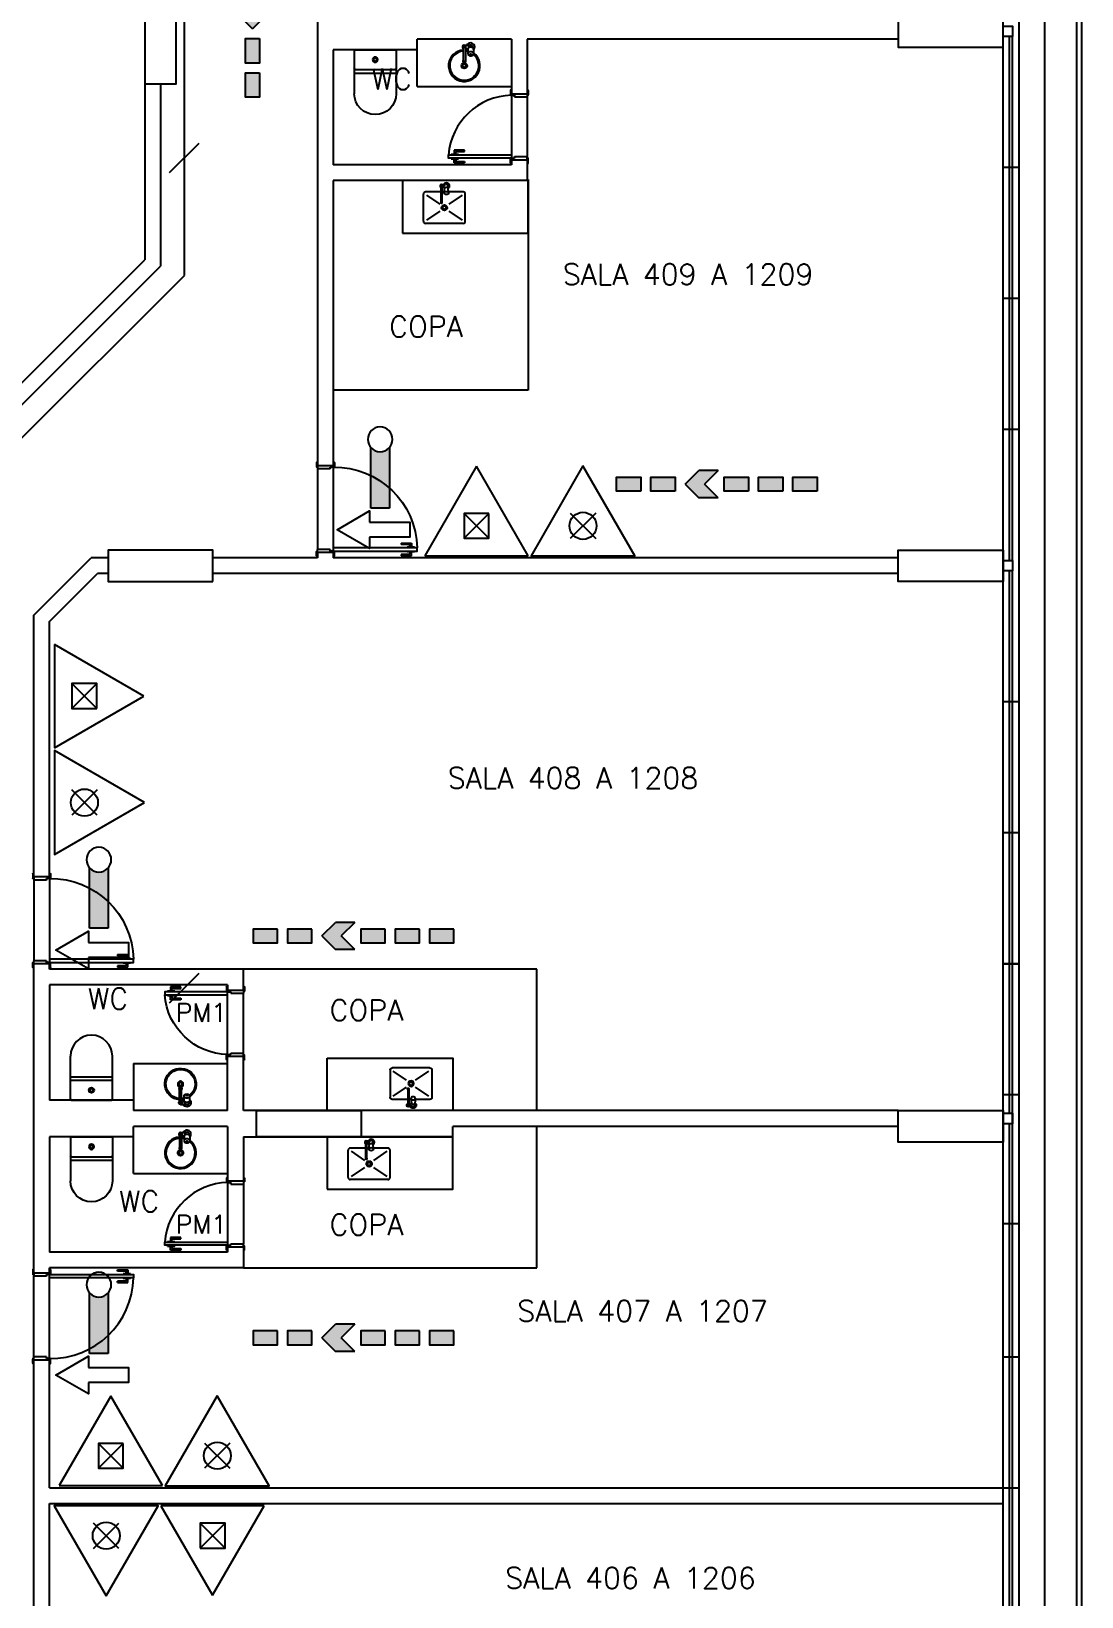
# Model space of a CAD drawing. Extents: x 544 to 914, y -40 to 56.
# Drawn here: x 703.94 to 713.97, y 1.29 to 16.23 of the extents above; entities that cross this region are included whole.
import ezdxf

# ---------------------------------------------------------------- set-up
doc = ezdxf.new("R2010")
doc.units = 0
doc.header["$LTSCALE"] = 0.5
doc.header["$MEASUREMENT"] = 0
for name, color, linetype in [('A-01', 1, 'CONTINUOUS'), ('A-02', 2, 'CONTINUOUS'), ('A-03', 3, 'CONTINUOUS'), ('A-05', 5, 'CONTINUOUS'), ('A-07', 7, 'CONTINUOUS'), ('ARQ_BLK_ESQUADR', 1, 'CONTINUOUS'), ('BOMBEIRO', 220, 'CONTINUOUS'), ('COTASMKT', 170, 'CONTINUOUS'), ('COZINHA', 2, 'CONTINUOUS'), ('Especificações', 2, 'CONTINUOUS'), ('JANELA', 1, 'CONTINUOUS'), ('PORTA', 2, 'CONTINUOUS'), ('SAN', 2, 'CONTINUOUS'), ('SPK', 14, 'CONTINUOUS'), ('TUBO', 240, 'CONTINUOUS'), ('Título', 3, 'CONTINUOUS')]:
    doc.layers.add(name, color=color, linetype=linetype)
doc.styles.add('T20', font='simplex.shx', dxfattribs={"height": 0.1})

# ---------------------------------------------------------------- blocks, each defined once
blk = doc.blocks.new('12110333')
at = {"layer": 'PORTA', "color": 1}
for p, q in [((0.008, 0.774), (0.015, 0.774)), ((0.008, 0.774), (0.008, 0.704)), ((0.052, 0.774), (0.045, 0.774)), ((0.052, 0.774), (0.052, 0.704)), ((-0.031, 0.746), (0.008, 0.746)), ((-0.031, 0.648), (-0.031, 0.746)), ((-0.017, 0.648), (-0.031, 0.648)), ((-0.017, 0.732), (-0.017, 0.662)), ((0.008, 0.732), (-0.017, 0.732)), ((-0.017, 0.662), (-0.017, 0.648)), ((-0.017, 0.662), (-0.017, 0.662)), ((0.008, 0.704), (0.015, 0.704)), ((0.052, 0.704), (0.045, 0.704)), ((0.091, 0.746), (0.052, 0.746)), ((0.052, 0.732), (0.077, 0.732)), ((0.077, 0.732), (0.077, 0.662)), ((0.077, 0.662), (0.077, 0.662)), ((0.077, 0.662), (0.077, 0.648)), ((0.091, 0.648), (0.077, 0.648)), ((0.091, 0.648), (0.091, 0.746)), ((0.815, 0), (0.015, 0)), ((0.8, -0.15), (0.03, -0.15))]:
    blk.add_line(p, q, dxfattribs=at)
at = {"layer": 'PORTA'}
for p, q in [((-0.035, 0.005), (-0.035, 0)), ((-0.03, 0.01), (0.01, 0.01)), ((0, 0), (0.015, 0)), ((0.015, 0), (0.015, -0.03)), ((0.815, 0.005), (0.815, 0)), ((0.83, 0), (0.815, 0)), ((0.815, 0), (0.815, -0.03)), ((0.86, 0.01), (0.82, 0.01)), ((0.865, 0.005), (0.865, 0)), ((0.03, -0.03), (0.015, -0.03)), ((0.015, -0.03), (0.03, -0.03)), ((0.03, -0.03), (0.03, -0.15)), ((0.815, -0.03), (0.8, -0.03)), ((0.8, -0.03), (0.815, -0.03)), ((0.8, -0.03), (0.8, -0.15)), ((-0.035, -0.15), (-0.035, -0.15)), ((-0.035, -0.15), (-0.035, -0.155)), ((-0.03, -0.16), (0.01, -0.16)), ((0, -0.15), (0.03, -0.15)), ((0.015, -0.15), (0.015, -0.155)), ((0.83, -0.15), (0.8, -0.15)), ((0.815, -0.15), (0.815, -0.155)), ((0.86, -0.16), (0.82, -0.16)), ((0.865, -0.15), (0.865, -0.155)), ((0.865, -0.15), (0.865, -0.15))]:
    blk.add_line(p, q, dxfattribs=at)
at = {"layer": 'PORTA', "color": 3}
blk.add_lwpolyline([(0.015, 0), (0.015, 0.8), (0.045, 0.8), (0.045, 0)], close=True, dxfattribs=at)
at = {"layer": 'PORTA', "color": 1}
blk.add_arc((0.03, 0.015), 0.785, 358.9053, 88.9053, dxfattribs=at)
at = {"layer": 'PORTA'}
for centre, start, end in [((-0.03, 0.005), 90, 180), ((0.01, 0.005), 0, 90), ((0.82, 0.005), 90, 180), ((0.86, 0.005), 0, 90), ((-0.03, -0.155), 180, 270), ((0.01, -0.155), 270, 0), ((0.82, -0.155), 180, 270), ((0.86, -0.155), 270, 0)]:
    blk.add_arc(centre, 0.005, start, end, dxfattribs=at)
blk = doc.blocks.new('p-vas1')
at = {"layer": 'SAN'}
for p, q in [((0.19, 0), (-0.19, 0)), ((-0.2, -0.01), (-0.2, -0.42)), ((0.2, -0.01), (0.2, -0.42)), ((0.2, -0.223), (-0.2, -0.223)), ((0.19, -0.19), (-0.19, -0.19))]:
    blk.add_line(p, q, dxfattribs=at)
for radius in [0.025, 0.015]:
    blk.add_circle((0, -0.095), radius, dxfattribs=at)
for centre, radius, start, end in [((-0.19, -0.01), 0.01, 90, 180), ((0.19, -0.01), 0.01, 0, 90), ((-0.19, -0.18), 0.01, 180, 270), ((0.19, -0.18), 0.01, 270, 0), ((0, -0.42), 0.2, 180, 0)]:
    blk.add_arc(centre, radius, start, end, dxfattribs=at)
blk = doc.blocks.new('12110331')
at = {"layer": 'PORTA', "color": 1}
for p, q in [((-0.031, 0.546), (0.008, 0.546)), ((-0.031, 0.448), (-0.031, 0.546)), ((-0.017, 0.532), (-0.017, 0.462)), ((0.008, 0.532), (-0.017, 0.532)), ((-0.017, 0.462), (-0.017, 0.448)), ((-0.017, 0.462), (-0.017, 0.462)), ((0.008, 0.574), (0.015, 0.574)), ((0.008, 0.574), (0.008, 0.504)), ((0.008, 0.504), (0.015, 0.504)), ((0.052, 0.574), (0.045, 0.574)), ((0.052, 0.504), (0.045, 0.504)), ((0.052, 0.574), (0.052, 0.504)), ((0.091, 0.546), (0.052, 0.546)), ((0.052, 0.532), (0.077, 0.532)), ((0.077, 0.532), (0.077, 0.462)), ((0.077, 0.462), (0.077, 0.462)), ((0.077, 0.462), (0.077, 0.448)), ((0.091, 0.448), (0.091, 0.546)), ((-0.017, 0.448), (-0.031, 0.448)), ((0.077, 0.448), (0.091, 0.448)), ((0.615, 0), (0.015, 0)), ((0.6, -0.15), (0.03, -0.15))]:
    blk.add_line(p, q, dxfattribs=at)
at = {"layer": 'PORTA'}
for p, q in [((-0.035, 0.005), (-0.035, 0)), ((-0.03, 0.01), (0.01, 0.01)), ((0, 0), (0.015, 0)), ((0.015, 0), (0.015, -0.03)), ((0.615, 0.005), (0.615, 0)), ((0.63, 0), (0.615, 0)), ((0.615, 0), (0.615, -0.03)), ((0.66, 0.01), (0.62, 0.01)), ((0.665, 0.005), (0.665, 0)), ((0.03, -0.03), (0.015, -0.03)), ((0.015, -0.03), (0.03, -0.03)), ((0.03, -0.03), (0.03, -0.15)), ((0.615, -0.03), (0.6, -0.03)), ((0.6, -0.03), (0.615, -0.03)), ((0.6, -0.03), (0.6, -0.15)), ((-0.035, -0.15), (-0.035, -0.15)), ((-0.035, -0.15), (-0.035, -0.155)), ((-0.03, -0.16), (0.01, -0.16)), ((0, -0.15), (0.03, -0.15)), ((0.015, -0.15), (0.015, -0.155)), ((0.63, -0.15), (0.6, -0.15)), ((0.615, -0.15), (0.615, -0.155)), ((0.66, -0.16), (0.62, -0.16)), ((0.665, -0.15), (0.665, -0.155)), ((0.665, -0.15), (0.665, -0.15))]:
    blk.add_line(p, q, dxfattribs=at)
at = {"layer": 'PORTA', "color": 3}
blk.add_lwpolyline([(0.015, 0), (0.015, 0.6), (0.045, 0.6), (0.045, 0)], close=True, dxfattribs=at)
at = {"layer": 'PORTA', "color": 1}
blk.add_arc((-0.002, -0.015), 0.617, 1.4084, 85.654, dxfattribs=at)
at = {"layer": 'PORTA'}
for centre, start, end in [((-0.03, 0.005), 90, 180), ((0.01, 0.005), 0, 90), ((0.62, 0.005), 90, 180), ((0.66, 0.005), 0, 90), ((-0.03, -0.155), 180, 270), ((0.01, -0.155), 270, 0), ((0.62, -0.155), 180, 270), ((0.66, -0.155), 270, 0)]:
    blk.add_arc(centre, 0.005, start, end, dxfattribs=at)
blk = doc.blocks.new('Lvt-met')
at = {"layer": 'SAN'}
for p, q in [((0.19, 0.177), (0.19, 0.044)), ((0.201, 0.194), (0.25, 0.194)), ((0.212, 0.177), (0.212, 0.044)), ((0.212, 0.164), (0.238, 0.164)), ((0.235, 0.155), (0.235, 0.113)), ((0.243, 0.177), (0.243, 0.169)), ((0.282, 0.177), (0.282, 0.169)), ((0.29, 0.155), (0.29, 0.113))]:
    blk.add_line(p, q, dxfattribs=at)
for radius in [0.0267, 0.0156]:
    blk.add_circle((0.201, -0.001), radius, dxfattribs=at)
for centre, radius, start, end in [((0.201, 0.177), 0.0167, 311.8103, 228.1897), ((0.201, 0.177), 0.0111, 0.0002, 180.0002), ((0.262, 0.177), 0.0389, 198.8711, 224.4153), ((0.262, 0.177), 0.0389, 315.5847, 154.6231), ((0.249, 0.155), 0.0141, 149.6388, 180), ((0.255, 0.151), 0.0217, 125.2644, 149.6388), ((0.262, 0.177), 0.0194, 121.0027, 180), ((0.26, 0.145), 0.0292, 106.3249, 125.2644), ((0.25, 0.205), 0.0111, 270, 294.62), ((0.262, 0.136), 0.0391, 90, 106.3249), ((0.262, 0.177), 0.0194, 360, 114.62), ((0.262, 0.136), 0.0391, 73.6751, 90), ((0.265, 0.145), 0.0292, 54.7356, 73.6751), ((0.27, 0.151), 0.0217, 30.3612, 54.7356), ((0.276, 0.155), 0.0141, 360, 30.3612), ((0.201, -0.001), 0.15, 94.248, 53.6588), ((0.201, -0.001), 0.139, 94.5886, 50.9927), ((0.201, 0.044), 0.0139, 143.1301, 36.8699), ((0.201, 0.044), 0.0111, 180.0001, 0.0001), ((0.201, -0.001), 0.15, 77.1604, 85.752), ((0.201, -0.001), 0.139, 76.1135, 85.4114), ((0.249, 0.113), 0.0141, 149.6388, 180), ((0.249, 0.113), 0.0141, 180, 210.3612), ((0.255, 0.11), 0.0217, 125.2644, 149.6388), ((0.255, 0.117), 0.0217, 210.3612, 234.7356), ((0.26, 0.103), 0.0292, 106.3249, 125.2644), ((0.26, 0.123), 0.0292, 234.7356, 253.6751), ((0.262, 0.094), 0.0391, 90, 106.3249), ((0.262, 0.133), 0.0391, 253.6751, 270), ((0.258, 0.105), 0.00423, 149.6388, 180), ((0.258, 0.105), 0.00423, 180, 210.3612), ((0.26, 0.104), 0.00652, 125.2644, 149.6388), ((0.26, 0.106), 0.00652, 210.3612, 234.7356), ((0.262, 0.102), 0.00875, 106.3249, 125.2644), ((0.262, 0.108), 0.00875, 234.7356, 253.6751), ((0.262, 0.099), 0.0117, 90, 106.3249), ((0.262, 0.111), 0.0117, 253.6751, 270), ((0.262, 0.094), 0.0391, 73.6751, 90), ((0.262, 0.099), 0.0117, 73.6751, 90), ((0.262, 0.111), 0.0117, 270, 286.3249), ((0.262, 0.133), 0.0391, 270, 286.3249), ((0.263, 0.102), 0.00875, 54.7356, 73.6751), ((0.263, 0.108), 0.00875, 286.3249, 305.2644), ((0.265, 0.104), 0.00652, 30.3612, 54.7356), ((0.265, 0.106), 0.00652, 305.2644, 329.6388), ((0.267, 0.105), 0.00423, 0, 30.3612), ((0.267, 0.105), 0.00423, 329.6388, 360), ((0.265, 0.103), 0.0292, 54.7356, 73.6751), ((0.265, 0.123), 0.0292, 286.3249, 305.2644), ((0.27, 0.11), 0.0217, 30.3612, 54.7356), ((0.27, 0.117), 0.0217, 305.2644, 329.6388), ((0.276, 0.113), 0.0141, 0, 30.3612), ((0.276, 0.113), 0.0141, 329.6388, 0)]:
    blk.add_arc(centre, radius, start, end, dxfattribs=at)
blk = doc.blocks.new('12130211')
at = {"layer": 'COZINHA'}
for p, q in [((0.1, 0.18), (0.1, 0.04)), ((0.2, 0.2), (0.12, 0.2)), ((0.13, 0.17), (0.217, 0.043)), ((0.38, 0.2), (0.2, 0.2)), ((0.283, 0.043), (0.37, 0.17)), ((0.4, 0.18), (0.4, -0.18)), ((0.028, 0.02), (0.028, 0.02)), ((0.035, 0.006), (0.035, -0.015)), ((0.051, 0.034), (0.058, 0.034)), ((0.109, 0.041), (0.062, 0.037)), ((0.109, -0.002), (0.062, 0.003)), ((0.189, -0.022), (0.044, -0.022)), ((0.189, -0.032), (0.044, -0.032)), ((0.052, -0.003), (0.052, -0.015)), ((0.1, -0.001), (0.1, -0.023)), ((0.1, -0.031), (0.1, -0.18)), ((0.13, -0.17), (0.217, -0.043)), ((0.2, -0.022), (0.189, -0.022)), ((0.2, -0.032), (0.189, -0.032)), ((0.283, -0.043), (0.37, -0.17)), ((0.2, -0.2), (0.12, -0.2)), ((0.38, -0.2), (0.2, -0.2))]:
    blk.add_line(p, q, dxfattribs=at)
blk.add_lwpolyline([(0.062, 0.003), (0.06, 0.004), (0.057, 0.008), (0.055, 0.013), (0.054, 0.02), (0.055, 0.027), (0.057, 0.032), (0.06, 0.036), (0.062, 0.037)], dxfattribs=at)
blk.add_lwpolyline([(0.109, 0.041), (0.115, 0.039), (0.12, 0.035), (0.123, 0.028), (0.124, 0.02), (0.123, 0.011), (0.12, 0.005), (0.115, 0), (0.109, -0.002), (0.104, 0), (0.099, 0.005), (0.096, 0.011), (0.095, 0.02), (0.096, 0.028), (0.099, 0.035), (0.104, 0.039)], close=True, dxfattribs=at)
for radius in [0.0266, 0.0163]:
    blk.add_circle((0.25, 0), radius, dxfattribs=at)
for centre, radius, start, end in [((0.12, 0.18), 0.02, 90, 180), ((0.38, 0.18), 0.02, 360, 90), ((0.044, 0.02), 0.0297, 36.1705, 252.2568), ((0.044, 0.02), 0.0161, 62.7367, 235.7375), ((0.06, -0.003), 0.0085, 102.8285, 180), ((0.044, 0.02), 0.0297, 285.5373, 323.9987), ((0.044, -0.027), 0.0148, 20.161, 339.839), ((0.044, -0.027), 0.0051, 90.0037, 269.9963), ((0.2, -0.027), 0.00753, 222.6559, 137.3441), ((0.2, -0.027), 0.0051, 269.9935, 90.0065), ((0.12, -0.18), 0.02, 180, 270), ((0.38, -0.18), 0.02, 270, 360)]:
    blk.add_arc(centre, radius, start, end, dxfattribs=at)
blk = doc.blocks.new('sup')
at = {"layer": 'BOMBEIRO'}
blk.add_line((-0.141, -0.141), (0.141, 0.141), dxfattribs=at)
blk = doc.blocks.new('PO')
at = {"layer": 'SPK', "color": 220}
for p, q in [((0.048, 0.579), (-0.445, -0.274)), ((0.541, -0.274), (0.048, 0.579)), ((-0.071, 0.129), (0.166, -0.108)), ((0.166, 0.129), (-0.071, -0.108)), ((-0.445, -0.274), (0.541, -0.274))]:
    blk.add_line(p, q, dxfattribs=at)
blk.add_lwpolyline([(0.166, 0.129), (-0.071, 0.129), (-0.071, -0.108), (0.166, -0.108)], close=True, dxfattribs=at)
blk = doc.blocks.new('AGUA')
at = {"layer": 'BOMBEIRO'}
for p, q in [((0.137, 0.1), (-0.105, -0.141)), ((-0.105, 0.1), (0.137, -0.141))]:
    blk.add_line(p, q, dxfattribs=at)
blk.add_lwpolyline([(0.016, 0.552), (-0.48, -0.307), (0.512, -0.307)], close=True, dxfattribs=at)
blk.add_circle((0.016, -0.021), 0.129, dxfattribs=at)
blk = doc.blocks.new('BALIZAMENTO')
at = {"layer": 'BOMBEIRO'}
blk.add_hatch(color=256, dxfattribs=at).paths.add_polyline_path([(0.00072, -0.00061, -0.219153), (0, -0.00094, -0.219153), (-0.00072, -0.00061), (-0.00072, -0.00524), (0.00072, -0.00524)])
for p, q in [((-0.00072, -0.00061), (-0.00072, -0.00524)), ((0.00072, -0.00524), (0.00072, -0.00061)), ((-0.00072, -0.00524), (0.00072, -0.00524))]:
    blk.add_line(p, q, dxfattribs=at)
for points in [[(0.0008, -0.00746), (0.0008, -0.00834), (0.00329, -0.0069), (0.0008, -0.00546), (0.0008, -0.00633)], [(0.0008, -0.00633), (-0.00226, -0.00633), (-0.00226, -0.00746), (0.0008, -0.00746)]]:
    blk.add_lwpolyline(points, dxfattribs=at)
blk.add_circle((0, 0), 0.000945, dxfattribs=at)
blk = doc.blocks.new('DIRECAO')
at = {"layer": 'BOMBEIRO'}
h = blk.add_hatch(color=256, dxfattribs=at)
h.paths.add_polyline_path([(-0.00709, 0.00053), (-0.00709, -0.00053), (-0.00523, -0.00053), (-0.00523, 0.00053)])
h.paths.add_polyline_path([(-0.00262, -0.00053), (-0.00262, 0.00053), (-0.00447, 0.00053), (-0.00447, -0.00053)])
h.paths.add_polyline_path([(0, -0.00053), (0, 0.00053), (-0.00186, 0.00053), (-0.00186, -0.00053)])
h.paths.add_polyline_path([(0.00151, 0), (0.00047, -0.00104), (0.00195, -0.00104), (0.00299, 0), (0.00195, 0.00104), (0.00047, 0.00104)])
h.paths.add_polyline_path([(0.00561, 0.00053), (0.00375, 0.00053), (0.00375, -0.00053), (0.00561, -0.00053)])
h.paths.add_polyline_path([(0.00823, 0.00053), (0.00637, 0.00053), (0.00637, -0.00053), (0.00823, -0.00053)])
for p, q in [((0.00047, 0.00104), (0.00195, 0.00104)), ((0.00047, 0.00104), (0.00151, 0)), ((0.00047, -0.00104), (0.00151, 0)), ((0.00299, 0), (0.00195, 0.00104)), ((0.00299, 0), (0.00195, -0.00104)), ((0.00047, -0.00104), (0.00195, -0.00104))]:
    blk.add_line(p, q, dxfattribs=at)
for points in [[(-0.00709, -0.00053), (-0.00523, -0.00053), (-0.00523, 0.00053), (-0.00709, 0.00053)], [(-0.00447, -0.00053), (-0.00262, -0.00053), (-0.00262, 0.00053), (-0.00447, 0.00053)], [(-0.00186, -0.00053), (0, -0.00053), (0, 0.00053), (-0.00186, 0.00053)], [(0.00375, -0.00053), (0.00561, -0.00053), (0.00561, 0.00053), (0.00375, 0.00053)], [(0.00637, -0.00053), (0.00823, -0.00053), (0.00823, 0.00053), (0.00637, 0.00053)]]:
    blk.add_lwpolyline(points, close=True, dxfattribs=at)

msp = doc.modelspace()

# ---------------------------------------------------------------- linework, layer by layer
at = {"layer": 'A-01'}
for p, q in [((708.686, 14.813), (708.686, 12.803)), ((708.686, 12.803), (706.826, 12.803)), ((708.768, 7.278), (705.968, 7.278)), ((708.768, 5.928), (708.768, 7.278)), ((708.768, 4.428), (708.768, 5.778)), ((705.968, 4.428), (708.768, 4.428))]:
    msp.add_line(p, q, dxfattribs=at)
msp.add_lwpolyline([(713.368, -1.422), (713.618, -1.422), (713.618, 40.728)], dxfattribs=at)
at = {"layer": 'A-02'}
for p, q in [((713.918, 26.528), (713.918, -2.622)), ((713.968, 26.578), (713.968, -2.672))]:
    msp.add_line(p, q, dxfattribs=at)
at = {"layer": 'A-03'}
for p, q in [((713.368, 14.928), (713.218, 14.928)), ((713.368, 13.678), (713.218, 13.678)), ((713.368, 12.428), (713.218, 12.428)), ((713.368, 9.828), (713.218, 9.828)), ((713.368, 8.578), (713.218, 8.578)), ((713.368, 7.328), (713.218, 7.328)), ((713.218, 7.328), (713.368, 7.328)), ((713.368, 6.078), (713.218, 6.078)), ((713.218, 4.851), (713.368, 4.851)), ((713.218, 3.578), (713.368, 3.578)), ((713.218, 2.328), (713.368, 2.328))]:
    msp.add_line(p, q, dxfattribs=at)
at = {"layer": 'A-05'}
for p, q in [((705.026, 22.528), (705.026, 14.048)), ((706.676, 20.373), (706.676, 12.083)), ((708.526, 16.153), (707.626, 16.153)), ((707.626, 16.053), (707.626, 16.153)), ((708.526, 16.153), (708.526, 15.633)), ((712.218, 16.153), (708.676, 16.153)), ((708.676, 16.153), (708.676, 15.633)), ((706.826, 16.053), (706.826, 14.953)), ((707.626, 16.053), (706.826, 16.053)), ((705.176, 15.728), (705.176, 13.986)), ((708.526, 15.633), (708.676, 15.633)), ((708.526, 14.953), (706.826, 14.953)), ((708.526, 15.003), (708.526, 14.953)), ((708.526, 14.953), (708.526, 15.003)), ((708.526, 15.003), (708.676, 15.003)), ((708.676, 15.003), (708.676, 14.803)), ((706.826, 14.803), (706.826, 12.083)), ((708.676, 14.803), (706.826, 14.803)), ((703.586, 12.608), (705.026, 14.048)), ((703.692, 12.502), (705.176, 13.986)), ((706.826, 12.083), (706.676, 12.083)), ((706.676, 11.253), (706.676, 11.203)), ((706.826, 11.253), (706.676, 11.253)), ((706.826, 11.253), (706.826, 11.203)), ((703.968, 10.657), (704.515, 11.203)), ((704.676, 11.203), (704.515, 11.203)), ((706.676, 11.203), (705.676, 11.203)), ((712.218, 11.203), (706.826, 11.203)), ((704.118, 10.595), (704.577, 11.053)), ((704.676, 11.053), (704.577, 11.053)), ((712.218, 11.053), (705.676, 11.053)), ((703.968, 8.158), (703.968, 10.657)), ((704.118, 8.158), (704.118, 10.595)), ((704.118, 8.158), (703.968, 8.158)), ((703.968, 4.378), (703.968, 7.328)), ((704.118, 7.328), (703.968, 7.328)), ((704.118, 7.278), (704.118, 7.328)), ((705.968, 7.278), (704.118, 7.278)), ((705.968, 7.078), (705.968, 7.278)), ((704.118, 7.128), (704.118, 6.028)), ((705.818, 7.128), (704.118, 7.128)), ((705.818, 7.078), (705.818, 7.128)), ((705.818, 7.128), (705.818, 7.078)), ((705.818, 7.078), (705.968, 7.078)), ((705.818, 5.928), (705.818, 6.448)), ((705.818, 6.448), (705.968, 6.448)), ((705.968, 5.928), (705.968, 6.448)), ((704.918, 6.028), (704.118, 6.028)), ((704.918, 6.028), (704.918, 5.928)), ((705.818, 5.928), (704.918, 5.928)), ((712.218, 5.928), (705.968, 5.928)), ((704.118, 5.678), (704.118, 4.578)), ((704.918, 5.678), (704.118, 5.678)), ((705.818, 5.778), (704.918, 5.778)), ((704.918, 5.678), (704.918, 5.778)), ((705.818, 5.778), (705.818, 5.258)), ((705.968, 5.678), (705.968, 5.258)), ((705.968, 5.678), (707.968, 5.678)), ((712.218, 5.778), (707.968, 5.778)), ((707.968, 5.678), (707.968, 5.778)), ((705.818, 5.258), (705.968, 5.258)), ((705.818, 4.578), (704.118, 4.578)), ((705.818, 4.628), (705.818, 4.578)), ((705.818, 4.578), (705.818, 4.628)), ((705.818, 4.628), (705.968, 4.628)), ((705.968, 4.628), (705.968, 4.428)), ((704.118, 4.378), (703.968, 4.378)), ((704.118, 4.378), (704.118, 4.428)), ((705.968, 4.428), (704.118, 4.428)), ((703.968, 0.208), (703.968, 3.548)), ((704.118, 3.548), (703.968, 3.548)), ((704.118, 2.328), (704.118, 3.548)), ((704.118, 2.328), (713.218, 2.328)), ((704.118, 2.178), (713.218, 2.178)), ((704.118, 0.208), (704.118, 2.178))]:
    msp.add_line(p, q, dxfattribs=at)
at = {"layer": 'A-07'}
for points in [[(705.326, 16.728), (705.026, 16.728), (705.026, 15.728), (705.326, 15.728)], [(713.218, 16.078), (713.218, 16.378), (712.218, 16.378), (712.218, 16.078)], [(705.676, 10.978), (705.676, 11.278), (704.676, 11.278), (704.676, 10.978)], [(713.218, 11.278), (713.218, 10.978), (712.218, 10.978), (712.218, 11.278)], [(707.093, 5.928), (707.093, 5.678), (706.093, 5.678), (706.093, 5.928)], [(713.218, 5.928), (713.218, 5.628), (712.218, 5.628), (712.218, 5.928)]]:
    msp.add_lwpolyline(points, close=True, dxfattribs=at)
at = {"layer": 'COZINHA'}
for points in [[(707.486, 14.303), (708.686, 14.303), (708.686, 14.803), (707.486, 14.803)], [(706.768, 6.428), (707.968, 6.428), (707.968, 5.928), (706.768, 5.928)], [(706.768, 5.178), (707.968, 5.178), (707.968, 5.678), (706.768, 5.678)]]:
    msp.add_lwpolyline(points, close=True, dxfattribs=at)
at = {"layer": 'JANELA'}
for p, q in [((713.368, 40.728), (713.368, -1.422)), ((713.218, 11.178), (713.218, 16.178)), ((713.218, -1.422), (713.218, 11.078))]:
    msp.add_line(p, q, dxfattribs=at)
at = {"layer": 'JANELA', "color": 3}
for p, q in [((713.278, 11.178), (713.278, 16.178)), ((713.308, 11.178), (713.308, 16.178)), ((713.278, 5.903), (713.278, 11.078)), ((713.308, -1.422), (713.308, 11.078)), ((713.278, -1.422), (713.278, 5.803))]:
    msp.add_line(p, q, dxfattribs=at)
for points in [[(713.218, 16.278), (713.308, 16.278), (713.308, 16.178), (713.218, 16.178)], [(713.218, 11.178), (713.308, 11.178), (713.308, 11.078), (713.218, 11.078)], [(713.218, 5.903), (713.308, 5.903), (713.308, 5.803), (713.218, 5.803)]]:
    msp.add_lwpolyline(points, close=True, dxfattribs=at)
at = {"layer": 'SAN'}
for p, q in [((707.626, 15.703), (707.626, 16.053)), ((707.626, 15.703), (708.526, 15.703)), ((704.918, 6.378), (705.818, 6.378)), ((704.918, 6.378), (704.918, 6.028)), ((704.918, 5.328), (704.918, 5.678)), ((704.918, 5.328), (705.818, 5.328))]:
    msp.add_line(p, q, dxfattribs=at)
at = {"layer": 'TUBO', "color": 240}
for p, q in [((705.405, 13.899), (705.405, 19.434)), ((703.788, 12.283), (705.405, 13.899))]:
    msp.add_line(p, q, dxfattribs=at)

# ---------------------------------------------------------------- block references
at = {"layer": 'ARQ_BLK_ESQUADR'}
for name, p, rotation in [('12110331', (708.526, 15.003), 90), ('12110331', (705.818, 4.628), 90), ('12110333', (704.118, 4.378), 270)]:
    msp.add_blockref(name, p, dxfattribs=dict(at, rotation=rotation))
at = {"layer": 'ARQ_BLK_ESQUADR', "xscale": -1}
for name, p, rotation in [('12110333', (706.826, 11.253), 270), ('12110333', (704.118, 7.328), 270), ('12110331', (705.818, 7.078), 90)]:
    msp.add_blockref(name, p, dxfattribs=dict(at, rotation=rotation))
at = {"layer": 'BOMBEIRO', "yscale": 125, "zscale": 125}
for p, xscale, rotation in [((706.056, 16.627), -125, 90), ((707.09, 7.595), 125, 180), ((707.09, 3.759), 125, 180)]:
    msp.add_blockref('DIRECAO', p, dxfattribs=dict(at, xscale=xscale, rotation=rotation))
at = {"layer": 'BOMBEIRO', "xscale": -125, "yscale": 125, "zscale": 125}
for name, p in [('BALIZAMENTO', (707.273, 12.334)), ('DIRECAO', (710.557, 11.907)), ('BALIZAMENTO', (704.589, 8.323)), ('BALIZAMENTO', (704.589, 4.267))]:
    msp.add_blockref(name, p, dxfattribs=at)
at = {"layer": 'COTASMKT'}
for name, p in [('sup', (705.405, 15.021)), ('PO', (708.146, 11.498)), ('AGUA', (709.193, 11.53)), ('sup', (705.405, 7.099)), ('PO', (704.656, 2.624)), ('AGUA', (705.703, 2.656))]:
    msp.add_blockref(name, p, dxfattribs=at)
for name, p, rotation in [('PO', (704.44, 9.932), 270), ('AGUA', (704.472, 8.884), 270), ('AGUA', (704.675, 1.851), 180), ('PO', (705.722, 1.883), 180)]:
    msp.add_blockref(name, p, dxfattribs=dict(at, rotation=rotation))
at = {"layer": 'COZINHA', "rotation": 270}
for p in [(707.886, 14.795), (707.168, 5.67)]:
    msp.add_blockref('12130211', p, dxfattribs=at)
at = {"layer": 'COZINHA', "xscale": -1, "rotation": 270}
msp.add_blockref('12130211', (707.568, 5.936), dxfattribs=at)
at = {"layer": 'SAN', "xscale": -1}
for p in [(707.226, 16.053), (704.518, 5.678)]:
    msp.add_blockref('p-vas1', p, dxfattribs=at)
at = {"layer": 'SAN'}
for p in [(707.875, 15.901), (705.167, 5.526)]:
    msp.add_blockref('Lvt-met', p, dxfattribs=at)
at = {"layer": 'SAN', "rotation": 180}
msp.add_blockref('p-vas1', (704.518, 6.028), dxfattribs=at)
at = {"layer": 'SAN', "xscale": -1, "rotation": 180}
msp.add_blockref('Lvt-met', (705.167, 6.181), dxfattribs=at)

# ---------------------------------------------------------------- texts
at = {"layer": 'Especificações', "style": 'T20'}
for p in [(705.323, 6.777), (705.323, 4.755)]:
    msp.add_text('PM1', height=0.175, dxfattribs=at).set_placement(p)
at = {"layer": 'Título', "style": 'T20'}
for s, p in [('WC', (707.191, 15.674)), ('SALA 409 A 1209', (709.016, 13.81)), ('COPA', (707.359, 13.311)), ('SALA 408 A 1208', (707.918, 9.003)), ('WC', (704.483, 6.897)), ('COPA', (706.791, 6.787)), ('WC', (704.78, 4.962)), ('COPA', (706.791, 4.74)), ('SALA 407 A 1207', (708.582, 3.917)), ('SALA 406 A 1206', (708.466, 1.368))]:
    msp.add_text(s, height=0.2, dxfattribs=at).set_placement(p)

doc.saveas('drawing.dxf')
